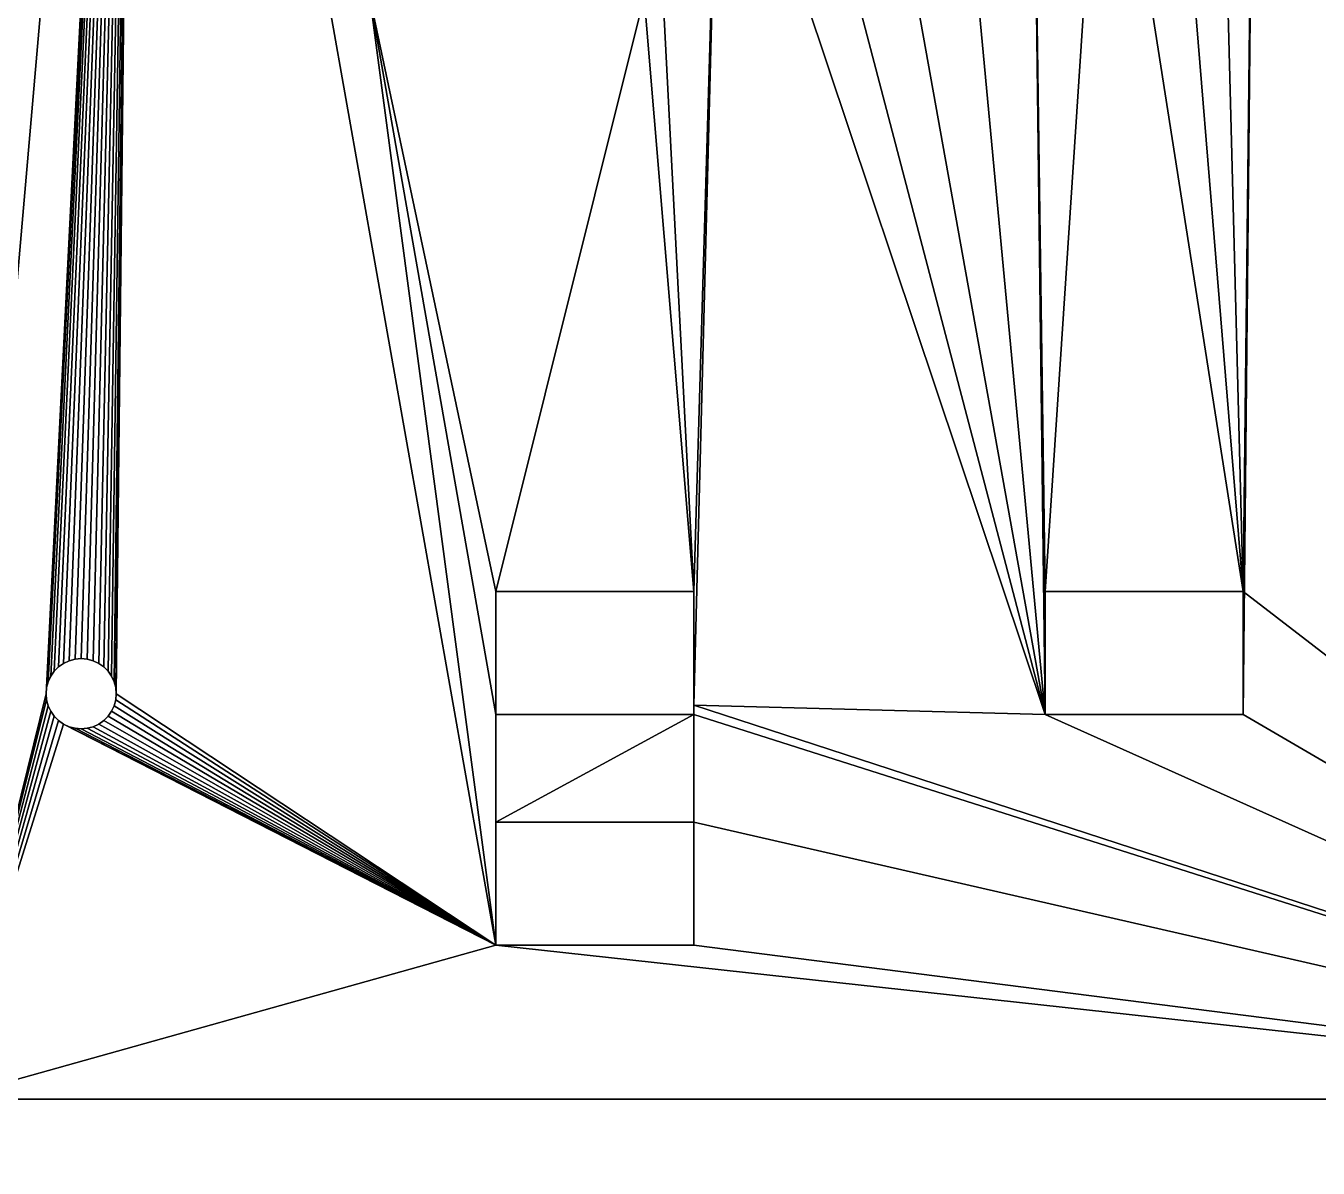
# Model space of a CAD drawing. Extents: x -74 to 237, y -40 to 259.
# Drawn here: x -40.6 to 15.6, y 63.9 to 113.5 of the extents above; entities that cross this region are included whole.
import ezdxf

# ---------------------------------------------------------------- set-up
doc = ezdxf.new("R2010")
doc.units = 0
doc.layers.get('0').update_dxf_attribs({"color": 13, "linetype": 'CONTINUOUS'})

# ---------------------------------------------------------------- blocks, each defined once
blk = doc.blocks.new('GROUP_1')
for p, q in [((53.445, 120.359, 0), (53.446, 125.7, 0)), ((53.445, 120.358, 10), (53.446, 125.699, 10)), ((53.446, 125.7, 0), (62.053, 125.7, 0)), ((53.446, 125.7, 0), (53.446, 125.699, 10)), ((53.446, 125.699, 10), (62.053, 125.699, 10)), ((62.054, 120.765, 0), (62.053, 125.7, 0)), ((62.053, 125.7, 0), (62.053, 125.699, 10)), ((62.054, 120.765, 10), (62.053, 125.699, 10)), ((77.318, 125.7, 0), (85.926, 125.7, 0)), ((77.318, 120.359, 0), (77.318, 125.7, 0)), ((77.318, 125.7, 0), (77.318, 125.699, 10)), ((77.318, 125.699, 10), (85.926, 125.699, 10)), ((77.318, 120.358, 10), (77.318, 125.699, 10)), ((85.926, 125.7, 0), (85.926, 120.359, 0)), ((85.926, 125.7, 0), (85.926, 125.699, 10)), ((85.926, 125.699, 10), (85.926, 120.358, 10)), ((34.447, 122.425, 0), (34.664, 122.577, 0)), ((34.447, 122.424, 10), (34.664, 122.576, 10)), ((34.664, 122.577, 0), (34.905, 122.689, 0)), ((34.664, 122.576, 10), (34.905, 122.689, 10)), ((34.664, 122.577, 0), (34.664, 122.576, 10)), ((34.905, 122.689, 0), (35.162, 122.758, 0)), ((34.905, 122.689, 10), (35.162, 122.757, 10)), ((34.905, 122.689, 0), (34.905, 122.689, 10)), ((35.162, 122.758, 0), (35.426, 122.781, 0)), ((35.162, 122.757, 10), (35.426, 122.781, 10)), ((35.162, 122.758, 0), (35.162, 122.757, 10)), ((35.426, 122.781, 0), (35.691, 122.758, 0)), ((35.426, 122.781, 10), (35.691, 122.757, 10)), ((35.426, 122.781, 0), (35.426, 122.781, 10)), ((35.691, 122.758, 0), (35.948, 122.689, 0)), ((35.691, 122.758, 0), (35.691, 122.757, 10)), ((35.691, 122.757, 10), (35.948, 122.689, 10)), ((35.948, 122.689, 0), (36.188, 122.577, 0)), ((35.948, 122.689, 10), (36.188, 122.576, 10)), ((35.948, 122.689, 0), (35.948, 122.689, 10)), ((36.188, 122.577, 0), (36.406, 122.425, 0)), ((36.188, 122.577, 0), (36.188, 122.576, 10)), ((36.188, 122.576, 10), (36.406, 122.424, 10)), ((33.994, 121.778, 0), (34.107, 122.019, 0)), ((33.994, 121.778, 10), (34.107, 122.019, 10)), ((34.107, 122.019, 0), (34.259, 122.237, 0)), ((34.107, 122.019, 10), (34.259, 122.236, 10)), ((34.107, 122.019, 0), (34.107, 122.019, 10)), ((34.259, 122.237, 0), (34.447, 122.425, 0)), ((34.259, 122.236, 10), (34.447, 122.424, 10)), ((34.259, 122.237, 0), (34.259, 122.236, 10)), ((34.447, 122.425, 0), (34.447, 122.424, 10)), ((36.406, 122.425, 0), (36.594, 122.237, 0)), ((36.406, 122.425, 0), (36.406, 122.424, 10)), ((36.406, 122.424, 10), (36.594, 122.236, 10)), ((36.594, 122.237, 0), (36.746, 122.019, 0)), ((36.594, 122.237, 0), (36.594, 122.236, 10)), ((36.594, 122.236, 10), (36.746, 122.019, 10)), ((36.746, 122.019, 0), (36.859, 121.778, 0)), ((36.746, 122.019, 10), (36.859, 121.778, 10)), ((36.746, 122.019, 0), (36.746, 122.019, 10)), ((33.902, 121.257, 0), (33.926, 121.522, 0)), ((33.902, 121.257, 10), (33.926, 121.521, 10)), ((33.926, 121.522, 0), (33.994, 121.778, 0)), ((33.926, 121.521, 10), (33.994, 121.778, 10)), ((33.926, 121.522, 0), (33.926, 121.521, 10)), ((33.994, 121.778, 0), (33.994, 121.778, 10)), ((36.859, 121.778, 0), (36.927, 121.522, 0)), ((36.859, 121.778, 10), (36.927, 121.521, 10)), ((36.859, 121.778, 0), (36.859, 121.778, 10)), ((36.927, 121.522, 0), (36.95, 121.257, 0)), ((36.927, 121.522, 0), (36.927, 121.521, 10)), ((36.927, 121.521, 10), (36.95, 121.257, 10)), ((33.926, 120.993, 0), (33.902, 121.257, 0)), ((33.926, 120.992, 10), (33.902, 121.257, 10)), ((33.902, 121.257, 0), (33.902, 121.257, 10)), ((33.994, 120.736, 0), (33.926, 120.993, 0)), ((33.926, 120.993, 0), (33.926, 120.992, 10)), ((33.994, 120.735, 10), (33.926, 120.992, 10)), ((36.927, 120.993, 0), (36.859, 120.736, 0)), ((36.927, 120.992, 10), (36.859, 120.735, 10)), ((36.95, 121.257, 0), (36.927, 120.993, 0)), ((36.95, 121.257, 10), (36.927, 120.992, 10)), ((36.927, 120.993, 0), (36.927, 120.992, 10)), ((36.95, 121.257, 0), (36.95, 121.257, 10)), ((62.053, 120.359, 0), (62.054, 120.765, 0)), ((62.053, 120.358, 10), (62.054, 120.765, 10)), ((62.054, 120.765, 0), (62.054, 120.765, 10)), ((34.107, 120.495, 0), (33.994, 120.736, 0)), ((33.994, 120.736, 0), (33.994, 120.735, 10)), ((34.107, 120.495, 10), (33.994, 120.735, 10)), ((34.259, 120.278, 0), (34.107, 120.495, 0)), ((34.259, 120.277, 10), (34.107, 120.495, 10)), ((34.107, 120.495, 0), (34.107, 120.495, 10)), ((34.447, 120.09, 0), (34.259, 120.278, 0)), ((34.259, 120.278, 0), (34.259, 120.277, 10)), ((34.447, 120.089, 10), (34.259, 120.277, 10)), ((36.594, 120.278, 0), (36.406, 120.09, 0)), ((36.594, 120.277, 10), (36.406, 120.089, 10)), ((36.746, 120.495, 0), (36.594, 120.278, 0)), ((36.746, 120.495, 10), (36.594, 120.277, 10)), ((36.594, 120.278, 0), (36.594, 120.277, 10)), ((36.859, 120.736, 0), (36.746, 120.495, 0)), ((36.859, 120.735, 10), (36.746, 120.495, 10)), ((36.746, 120.495, 0), (36.746, 120.495, 10)), ((36.859, 120.736, 0), (36.859, 120.735, 10)), ((62.053, 120.359, 0), (53.445, 120.359, 0)), ((53.445, 120.359, 0), (53.445, 120.358, 10)), ((62.053, 120.358, 10), (53.445, 120.358, 10)), ((62.053, 120.359, 0), (62.053, 120.358, 10)), ((85.926, 120.359, 0), (77.318, 120.359, 0)), ((77.318, 120.359, 0), (77.318, 120.358, 10)), ((85.926, 120.358, 10), (77.318, 120.358, 10)), ((85.926, 120.359, 0), (85.926, 120.358, 10)), ((34.664, 119.937, 0), (34.447, 120.09, 0)), ((34.447, 120.09, 0), (34.447, 120.089, 10)), ((34.664, 119.937, 10), (34.447, 120.089, 10)), ((34.905, 119.825, 0), (34.664, 119.937, 0)), ((34.905, 119.824, 10), (34.664, 119.937, 10)), ((34.664, 119.937, 0), (34.664, 119.937, 10)), ((35.162, 119.756, 0), (34.905, 119.825, 0)), ((34.905, 119.825, 0), (34.905, 119.824, 10)), ((35.162, 119.756, 10), (34.905, 119.824, 10)), ((35.426, 119.733, 0), (35.162, 119.756, 0)), ((35.426, 119.733, 10), (35.162, 119.756, 10)), ((35.162, 119.756, 0), (35.162, 119.756, 10)), ((35.691, 119.756, 0), (35.426, 119.733, 0)), ((35.691, 119.756, 10), (35.426, 119.733, 10)), ((35.426, 119.733, 0), (35.426, 119.733, 10)), ((35.948, 119.825, 0), (35.691, 119.756, 0)), ((35.948, 119.824, 10), (35.691, 119.756, 10)), ((35.691, 119.756, 0), (35.691, 119.756, 10)), ((36.188, 119.937, 0), (35.948, 119.825, 0)), ((36.188, 119.937, 10), (35.948, 119.824, 10)), ((35.948, 119.825, 0), (35.948, 119.824, 10)), ((36.406, 120.09, 0), (36.188, 119.937, 0)), ((36.406, 120.089, 10), (36.188, 119.937, 10)), ((36.188, 119.937, 0), (36.188, 119.937, 10)), ((36.406, 120.09, 0), (36.406, 120.089, 10)), ((53.445, 110.336, 0), (53.446, 115.677, 0)), ((53.445, 110.336, 10), (53.446, 115.677, 10)), ((53.446, 115.677, 0), (62.053, 115.677, 0)), ((53.446, 115.677, 10), (62.053, 115.677, 10)), ((53.446, 115.677, 0), (53.446, 115.677, 10)), ((62.053, 110.336, 0), (62.053, 115.677, 0)), ((62.053, 110.336, 10), (62.053, 115.677, 10)), ((62.053, 115.677, 0), (62.053, 115.677, 10)), ((62.053, 110.336, 0), (53.445, 110.336, 0)), ((62.053, 110.336, 10), (53.445, 110.336, 10)), ((53.445, 110.336, 0), (53.445, 110.336, 10)), ((62.053, 110.336, 0), (62.053, 110.336, 10)), ((29.544, 103.639, 0), (114.584, 103.639, 0)), ((29.544, 103.639, 10), (114.584, 103.639, 10))]:
    blk.add_line(p, q)
mesh = blk.add_polyface()
corners = [(140.418, 223.074, 10.013), (141.013, 240.076, 10.013), (139.498, 247.566, 10.013), (155.348, 231.79, 10.013), (144.851, 240.773, 10.013), (85.187, 244.939, 10.013), (84.206, 259.75, 10.013), (84.01, 246.277, 10.013), (89.147, 259.094, 10.013), (86.08, 243.397, 10.013), (86.656, 241.71, 10.013), (86.891, 239.943, 10.013), (86.714, 293.02, 10.013), (67.32, 289.162, 10.013), (69.291, 242.821, 10.013), (70.077, 244.421, 10.013), (71.159, 245.836, 10.013), (72.498, 247.013, 10.013), (74.04, 247.907, 10.013), (82.176, 276.792, 10.013), (75.727, 248.482, 10.013), (77.493, 248.718, 10.013), (79.272, 248.604, 10.013), (80.994, 248.145, 10.013), (82.176, 267.503, 10.013), (86.585, 276.792, 10.013), (95.046, 215.534, 10.013), (89.527, 262.138, 10.013), (94.501, 223.347, 10.013), (127.882, 244.59, 10.013), (127.894, 268.506, 10.013), (127.882, 280.436, 10.013), (135.559, 244.611, 10.013), (135.571, 268.537, 10.013), (135.571, 232.691, 10.013), (82.594, 247.36, 10.013), (84.586, 262.763, 10.013), (86.585, 267.503, 10.013), (107.536, 290.031, 10.013), (98.828, 223.594, 10.013), (99.2, 215.725, 10.013), (106.744, 262.969, 10.013), (115.318, 263.032, 10.013), (139.801, 290.068, 10.013), (117.837, 147.537, 10.013), (127.717, 213.364, 10.013), (135.636, 280.435, 10.013), (143.464, 248.39, 10.013), (155.348, 280.137, 10.013), (170.278, 223.074, 10.013)]
mesh.append_faces([[corners[k] for k in face] for face in [(1, 3, 4), (5, 6, 7), (6, 5, 8), (19, 23, 24), (8, 26, 27), (30, 32, 33), (35, 24, 23), (24, 36, 37), (36, 35, 6), (37, 27, 25), (12, 27, 38), (38, 31, 43), (43, 47, 48)]], dxfattribs={"vtx0": -1, "vtx1": -1})
mesh.append_faces([[corners[k] for k in face] for face in [(12, 13, 14), (12, 18, 19), (24, 35, 36), (25, 27, 12), (38, 27, 28), (38, 40, 41), (38, 42, 31), (31, 42, 44), (31, 45, 29), (48, 4, 3)]], dxfattribs={"vtx0": -1, "vtx1": -1, "vtx2": -1})
mesh.append_faces([[corners[k] for k in face] for face in [(0, 1, 2), (1, 0, 3), (8, 5, 9), (8, 9, 10), (8, 10, 11), (12, 14, 15), (12, 15, 16), (12, 16, 17), (12, 17, 18), (19, 18, 20), (19, 20, 21), (19, 21, 22), (19, 22, 23), (12, 19, 25), (27, 26, 28), (29, 30, 31), (30, 29, 32), (33, 32, 34), (6, 35, 7), (37, 36, 27), (38, 28, 39), (38, 39, 40), (38, 41, 42), (43, 31, 46), (43, 2, 47), (48, 47, 4), (48, 3, 49)]], dxfattribs={"vtx0": -1, "vtx2": -1})
mesh = blk.add_polyface()
corners = [(37.805, 198.628, 0.013), (1.157, 147.566, 0.013), (1.157, 198.628, 0.013), (12.103, 159.197, 0), (24.033, 159.209), (24.053, 151.532), (10.576, 259.468, 0.013), (11.119, 266.299, 0.013), (37.805, 259.468, 0.013), (11.898, 266.249, 0.013), (42.935, 267.286, 0.013), (42.326, 244.054, 0.013), (42.448, 244.634, 0.013), (42.783, 245.123, 0.013), (43.279, 245.447, 0.013), (47.979, 151.52, 0), (42.436, 243.467, 0.013), (42.761, 242.976, 0.013), (43.251, 242.647, 0.013), (43.832, 242.535, 0.013), (44.416, 242.651, 0.013), (44.913, 242.979, 0.013), (45.247, 243.465, 0.013), (45.369, 244.038, 0.013), (47.949, 159.197, 0), (53.483, 172.341, 0.009), (52.467, 175.688, 0.009), (52.124, 179.169, 0.009), (57.125, 289.877, 0.013), (43.863, 245.557, 0.013), (44.444, 245.436, 0.013), (44.934, 245.101, 0.013), (45.259, 244.611, 0.013), (52.467, 182.65, 0.009), (53.483, 185.998, 0.009), (55.131, 189.082, 0.009), (57.068, 285.201, 0.013), (67.32, 289.162, 0.013), (69.291, 242.821, 0.013), (68.832, 241.099, 0.013), (68.718, 239.32, 0.013), (57.35, 191.786, 0.009), (67.052, 284.505, 0.013), (60.054, 194.005, 0.009), (63.139, 195.654, 0.009), (66.486, 196.67, 0.009), (69.967, 197.012, 0.009), (68.954, 237.554, 0.013), (69.529, 235.867, 0.013), (70.423, 234.325, 0.013), (73.448, 196.67, 0.009), (71.6, 232.987, 0.013), (73.016, 231.904, 0.013), (74.615, 231.118, 0.013)]
mesh.append_faces([[corners[k] for k in face] for face in [(0, 1, 2)]], dxfattribs={"vtx0": -1})
mesh.append_faces([[corners[k] for k in face] for face in [(3, 0, 4), (4, 0, 5), (6, 7, 8), (8, 10, 0), (11, 10, 12), (12, 10, 13), (13, 10, 14), (15, 23, 24), (25, 24, 26), (26, 24, 27), (14, 28, 29), (29, 28, 30), (30, 28, 31), (31, 28, 32), (32, 28, 23), (27, 28, 33), (33, 28, 34), (34, 28, 35), (41, 42, 43), (43, 42, 44), (44, 42, 45), (45, 42, 46), (46, 49, 50)]], dxfattribs={"vtx0": -1, "vtx1": -1})
mesh.append_faces([[corners[k] for k in face] for face in [(0, 10, 11), (15, 0, 11), (23, 28, 24), (24, 28, 27), (46, 42, 40)]], dxfattribs={"vtx0": -1, "vtx1": -1, "vtx2": -1})
mesh.append_faces([[corners[k] for k in face] for face in [(8, 7, 9), (15, 11, 16), (15, 16, 17), (15, 17, 18), (15, 18, 19), (15, 19, 20), (15, 20, 21), (15, 21, 22), (15, 22, 23), (35, 28, 36), (37, 38, 39), (37, 39, 40), (36, 41, 35), (41, 36, 42), (46, 40, 47), (46, 47, 48), (46, 48, 49), (50, 49, 51), (50, 51, 52), (50, 52, 53)]], dxfattribs={"vtx0": -1, "vtx2": -1})
mesh = blk.add_polyface()
corners = [(115.318, 248.869, 0.013), (111.743, 141.236, 0.013), (109.101, 248.922, 0.013), (114.054, 148.707, 0.013), (117.837, 147.537, 0.013), (95.046, 215.535, 0.013), (87.81, 179.17, 0.009), (89.147, 259.094, 0.013), (114.584, 103.639, 0), (99.2, 215.726, 0.013), (106.744, 262.97, 0.013), (127.705, 201.435, 0.013), (127.717, 177.519, 0.013), (127.705, 165.589, 0.013), (135.381, 201.415, 0.013), (135.393, 177.489, 0.013), (135.393, 213.334, 0.013), (127.717, 213.365, 0.013), (127.894, 232.661, 0.013), (127.882, 244.591, 0.013), (135.571, 232.692, 0.013), (137.543, 115.982, 0.013), (135.636, 280.436, 0.013), (139.498, 247.567, 0.013), (140.836, 205.949, 0.013), (139.32, 198.459, 0.013), (140.418, 223.075, 0.013), (155.348, 214.442, 0.013), (144.673, 205.252, 0.013), (127.882, 280.437, 0.013), (139.801, 290.069, 0.013), (86.891, 239.944, 0.013), (87.467, 182.65, 0.009), (73.448, 196.67, 0.009), (74.615, 231.118, 0.013), (76.795, 195.654, 0.009), (76.338, 230.659, 0.013), (78.116, 230.546, 0.013), (79.88, 194.005, 0.009), (79.883, 230.781, 0.013), (82.584, 191.786, 0.009), (81.57, 231.356, 0.013), (83.112, 232.25, 0.013), (84.803, 189.082, 0.009), (84.45, 233.427, 0.013), (85.533, 234.843, 0.013), (86.452, 185.998, 0.009), (86.319, 236.443, 0.013), (86.777, 238.165, 0.013), (141.013, 240.076, 0.013), (155.348, 231.791, 0.013), (173.153, 115.982, 0.013), (143.286, 197.635, 0.013)]
mesh.append_faces([[corners[k] for k in face] for face in [(0, 1, 2), (1, 0, 3), (3, 0, 4), (12, 14, 15), (17, 18, 16), (18, 17, 19), (24, 27, 28), (32, 7, 6), (33, 34, 35), (35, 37, 38), (38, 39, 40), (40, 42, 43), (43, 45, 46), (46, 48, 32), (26, 49, 50)]], dxfattribs={"vtx0": -1, "vtx1": -1})
mesh.append_faces([[corners[k] for k in face] for face in [(5, 6, 7), (1, 9, 10), (21, 15, 16), (21, 16, 20), (21, 20, 22), (24, 23, 26), (0, 29, 4), (4, 29, 17), (4, 11, 13), (22, 30, 21), (21, 30, 23), (21, 23, 25), (31, 7, 32), (51, 28, 27)]], dxfattribs={"vtx0": -1, "vtx1": -1, "vtx2": -1})
mesh.append_faces([[corners[k] for k in face] for face in [(8, 5, 9), (1, 10, 2), (11, 12, 13), (12, 11, 14), (15, 14, 16), (16, 18, 20), (23, 24, 25), (24, 26, 27), (4, 17, 11), (35, 34, 36), (35, 36, 37), (38, 37, 39), (40, 39, 41), (40, 41, 42), (43, 42, 44), (43, 44, 45), (46, 45, 47), (46, 47, 48), (32, 48, 31), (51, 25, 52), (51, 52, 28)]], dxfattribs={"vtx0": -1, "vtx2": -1})
mesh = blk.add_polyface()
corners = [(140.836, 205.949, 10.013), (139.498, 247.566, 10.013), (139.32, 198.458, 10.013), (140.418, 223.074, 10.013), (155.348, 214.441, 10.013), (144.673, 205.252, 10.013), (74.615, 231.118, 10.013), (73.448, 196.669, 10.009), (76.795, 195.654, 10.009), (76.338, 230.659, 10.013), (78.116, 230.545, 10.013), (79.88, 194.005, 10.009), (79.883, 230.78, 10.013), (82.584, 191.786, 10.009), (81.57, 231.356, 10.013), (83.112, 232.25, 10.013), (84.803, 189.082, 10.009), (84.45, 233.427, 10.013), (85.533, 234.842, 10.013), (86.452, 185.997, 10.009), (86.319, 236.442, 10.013), (86.777, 238.164, 10.013), (87.467, 182.65, 10.009), (86.891, 239.943, 10.013), (89.147, 259.094, 10.013), (87.81, 179.169, 10.009), (111.743, 141.236, 10.013), (115.318, 248.869, 10.013), (109.101, 248.921, 10.013), (114.054, 148.707, 10.013), (117.837, 147.537, 10.013), (115.318, 263.032, 10.013), (95.046, 215.534, 10.013), (114.584, 103.639, 10), (99.2, 215.725, 10.013), (106.744, 262.969, 10.013), (135.393, 177.488, 10.013), (137.543, 115.982, 10.013), (135.393, 213.334, 10.013), (135.571, 232.691, 10.013), (135.571, 268.537, 10.013), (135.636, 280.435, 10.013), (127.717, 213.364, 10.013), (127.894, 232.66, 10.013), (127.882, 244.59, 10.013), (127.717, 177.519, 10.013), (127.705, 201.434, 10.013), (127.705, 165.589, 10.013), (135.381, 201.414, 10.013), (173.153, 115.982, 10.013), (143.286, 197.635, 10.013), (127.882, 280.436, 10.013), (139.801, 290.068, 10.013)]
mesh.append_faces([[corners[k] for k in face] for face in [(0, 1, 2), (3, 0, 4), (6, 8, 9), (9, 8, 10), (10, 11, 12), (12, 13, 14), (14, 13, 15), (15, 16, 17), (17, 16, 18), (18, 19, 20), (20, 19, 21), (21, 22, 23), (27, 30, 31), (32, 33, 34), (35, 26, 28), (40, 37, 41), (43, 38, 39), (45, 46, 47), (46, 45, 48), (48, 36, 38), (2, 49, 50), (50, 49, 5), (42, 30, 46)]], dxfattribs={"vtx0": -1, "vtx1": -1})
mesh.append_faces([[corners[k] for k in face] for face in [(1, 0, 3), (24, 23, 22), (25, 32, 24), (34, 26, 35), (36, 37, 38), (38, 37, 39), (39, 37, 40), (5, 49, 4), (51, 30, 42), (46, 30, 47), (52, 41, 37), (52, 37, 1), (1, 37, 2)]], dxfattribs={"vtx0": -1, "vtx1": -1, "vtx2": -1})
mesh.append_faces([[corners[k] for k in face] for face in [(4, 0, 5), (6, 7, 8), (10, 8, 11), (12, 11, 13), (15, 13, 16), (18, 16, 19), (21, 19, 22), (24, 22, 25), (26, 27, 28), (27, 26, 29), (27, 29, 30), (42, 43, 44), (43, 42, 38), (48, 45, 36)]], dxfattribs={"vtx0": -1, "vtx2": -1})
mesh = blk.add_polyface()
corners = [(53.445, 110.336, 0), (36.95, 121.257, 0), (37.805, 198.628, 0.013), (47.979, 151.52, 0), (53.445, 120.359, 0), (77.318, 120.359, 0), (62.054, 120.765, 0), (63.139, 162.685, 0.008), (66.486, 161.669, 0.008), (69.967, 161.327, 0.009), (73.448, 161.669, 0.009), (76.795, 162.685, 0.009), (77.318, 125.7, 0), (114.584, 103.639, 0), (85.926, 120.359, 0), (86.452, 172.341, 0.009), (87.467, 175.688, 0.009), (87.81, 179.17, 0.009), (95.046, 215.535, 0.013), (99.2, 215.726, 0.013), (111.743, 141.236, 0.013), (114.584, 123.087, 0), (135.381, 165.569, 0.013), (127.778, 141.712, 0.013), (127.705, 165.589, 0.013), (135.341, 141.71, 0.013), (115.513, 140.07, 0.013), (137.543, 115.982, 0.013), (127.778, 130.367, 0.013), (117.837, 147.537, 0.013), (135.341, 130.422, 0.013), (135.393, 177.489, 0.013), (47.949, 159.197, 0), (53.483, 172.341, 0.009), (59.879, 159.209, 0), (55.131, 169.256, 0.009), (57.35, 166.553, 0.008), (60.058, 164.338, 0.008), (59.899, 151.532, 0), (53.446, 115.677, 0), (62.053, 120.359, 0), (62.053, 115.677, 0), (62.053, 110.336, 0), (53.446, 125.7, 0), (62.053, 125.7, 0), (79.88, 164.334, 0.009), (85.926, 125.7, 0), (82.584, 166.553, 0.009), (84.803, 169.257, 0.009), (139.32, 198.459, 0.013), (173.153, 115.982, 0.013)]
mesh.append_faces([[corners[k] for k in face] for face in [(5, 11, 12), (13, 20, 21), (22, 23, 24), (23, 22, 25), (26, 21, 20), (21, 26, 27), (28, 24, 23), (32, 33, 34), (34, 37, 38), (39, 40, 41), (41, 6, 42), (43, 38, 44), (44, 7, 6), (45, 12, 11), (12, 45, 46), (46, 15, 14)]], dxfattribs={"vtx0": -1, "vtx1": -1})
mesh.append_faces([[corners[k] for k in face] for face in [(0, 1, 2), (0, 2, 3), (0, 3, 4), (5, 6, 7), (13, 14, 15), (13, 17, 18), (13, 19, 20), (27, 26, 28), (28, 29, 24), (27, 25, 22), (44, 38, 37)]], dxfattribs={"vtx0": -1, "vtx1": -1, "vtx2": -1})
mesh.append_faces([[corners[k] for k in face] for face in [(5, 7, 8), (5, 8, 9), (5, 9, 10), (5, 10, 11), (13, 15, 16), (13, 16, 17), (28, 26, 29), (27, 28, 30), (27, 30, 25), (27, 22, 31), (34, 33, 35), (34, 35, 36), (34, 36, 37), (4, 39, 0), (39, 4, 40), (41, 40, 6), (3, 43, 4), (43, 3, 38), (44, 37, 7), (46, 45, 47), (46, 47, 48), (46, 48, 15), (49, 50, 27)]], dxfattribs={"vtx0": -1, "vtx2": -1})
mesh = blk.add_polyface()
corners = [(47.979, 151.519, 10), (53.446, 125.699, 10), (59.899, 151.531, 10), (53.445, 120.358, 10), (53.445, 110.336, 10), (62.053, 125.699, 10), (60.058, 164.337, 10.008), (63.139, 162.684, 10.008), (62.054, 120.765, 10), (53.446, 115.677, 10), (62.053, 120.358, 10), (62.053, 115.677, 10), (53.483, 172.341, 10.009), (47.949, 159.196, 10), (59.879, 159.208, 10), (55.131, 169.256, 10.009), (57.35, 166.552, 10.008), (76.795, 162.684, 10.009), (77.318, 125.699, 10), (79.88, 164.333, 10.009), (77.318, 120.358, 10), (85.926, 125.699, 10), (82.584, 166.552, 10.009), (84.803, 169.256, 10.009), (86.452, 172.341, 10.009), (36.95, 121.257, 10), (37.805, 198.628, 10.013), (114.584, 103.639, 10), (66.486, 161.669, 10.008), (69.967, 161.326, 10.009), (73.448, 161.669, 10.009), (85.926, 120.358, 10), (87.467, 175.688, 10.009), (87.81, 179.169, 10.009), (95.046, 215.534, 10.013), (99.2, 215.725, 10.013), (111.743, 141.236, 10.013), (114.584, 123.086, 10), (115.513, 140.07, 10.013), (137.543, 115.982, 10.013), (127.778, 130.367, 10.013), (117.837, 147.537, 10.013), (127.705, 165.589, 10.013), (127.778, 141.712, 10.013), (135.341, 130.421, 10.013), (135.341, 141.709, 10.013), (135.381, 165.568, 10.013), (135.393, 177.488, 10.013), (173.153, 115.982, 10.013), (139.32, 198.458, 10.013)]
mesh.append_faces([[corners[k] for k in face] for face in [(0, 1, 2), (1, 0, 3), (6, 5, 7), (9, 3, 4), (3, 9, 10), (12, 14, 15), (15, 14, 16), (16, 14, 6), (17, 18, 19), (18, 17, 20), (19, 21, 22), (22, 21, 23), (23, 21, 24), (10, 27, 8), (7, 20, 28), (28, 20, 29), (29, 20, 30), (30, 20, 17), (31, 27, 21), (24, 27, 32), (32, 27, 33), (36, 37, 38), (38, 40, 41), (40, 39, 44), (44, 39, 45), (46, 39, 47), (48, 49, 39)]], dxfattribs={"vtx0": -1, "vtx1": -1})
mesh.append_faces([[corners[k] for k in face] for face in [(3, 0, 4), (2, 5, 6), (25, 4, 26), (26, 4, 0), (8, 27, 20), (8, 20, 7), (21, 27, 24), (33, 27, 34), (35, 27, 36), (38, 39, 40), (41, 40, 42), (45, 39, 46)]], dxfattribs={"vtx0": -1, "vtx1": -1, "vtx2": -1})
mesh.append_faces([[corners[k] for k in face] for face in [(2, 1, 5), (7, 5, 8), (10, 9, 11), (12, 13, 14), (6, 14, 2), (19, 18, 21), (36, 27, 37), (38, 37, 39), (42, 40, 43), (43, 46, 42), (46, 43, 45)]], dxfattribs={"vtx0": -1, "vtx2": -1})
mesh = blk.add_polyface()
corners = [(1.157, 147.566, 0.013), (37.805, 198.628, 0.013), (12.103, 159.197, 0), (7.638, 131.487, 0.013), (7.743, 131.487, 0), (24.053, 151.532), (27.009, 147.593), (27.833, 143.627), (29.544, 103.639, 0), (33.902, 121.257, 0), (33.926, 121.522, 0), (33.994, 121.778, 0), (34.107, 122.019, 0), (34.259, 122.237, 0), (34.447, 122.425, 0), (34.664, 122.577, 0), (34.905, 122.689, 0), (35.162, 122.758, 0), (35.426, 122.781, 0), (35.691, 122.758, 0), (35.948, 122.689, 0), (36.188, 122.577, 0), (36.406, 122.425, 0), (36.594, 122.237, 0), (36.746, 122.019, 0), (36.859, 121.778, 0), (36.927, 121.522, 0), (36.95, 121.257, 0), (34.107, 120.495, 0), (33.994, 120.736, 0), (33.926, 120.993, 0), (53.445, 110.336, 0), (34.664, 119.937, 0), (34.905, 119.825, 0), (35.162, 119.756, 0), (35.426, 119.733, 0), (35.691, 119.756, 0), (35.948, 119.825, 0), (36.188, 119.937, 0), (36.406, 120.09, 0), (36.594, 120.278, 0), (36.746, 120.495, 0), (36.859, 120.736, 0), (36.927, 120.993, 0), (15.711, 126.144, 0), (20.216, 142.24, 0), (24.22, 126.144, 0), (19.519, 146.077), (24.22, 121.172, 0), (12.134, 151.52), (14.919, 87.125, 0)]
mesh.append_faces([[corners[k] for k in face] for face in [(0, 2, 3), (3, 2, 4), (6, 1, 7), (9, 1, 10), (10, 1, 11), (11, 1, 12), (12, 1, 13), (13, 1, 14), (14, 1, 15), (15, 1, 16), (16, 1, 17), (17, 1, 18), (18, 1, 19), (19, 1, 20), (20, 1, 21), (21, 1, 22), (22, 1, 23), (23, 1, 24), (24, 1, 25), (25, 1, 26), (26, 1, 27), (28, 8, 29), (29, 8, 30), (30, 8, 9), (44, 45, 46), (45, 44, 47), (46, 7, 48), (4, 49, 50), (49, 4, 2), (47, 5, 6)]], dxfattribs={"vtx0": -1, "vtx1": -1})
mesh.append_faces([[corners[k] for k in face] for face in [(0, 1, 2), (5, 1, 6), (7, 1, 8), (8, 1, 9), (50, 49, 44), (44, 49, 47)]], dxfattribs={"vtx0": -1, "vtx1": -1, "vtx2": -1})
mesh.append_faces([[corners[k] for k in face] for face in [(31, 32, 33), (31, 33, 34), (31, 34, 35), (31, 35, 36), (31, 36, 37), (31, 37, 38), (31, 38, 39), (31, 39, 40), (31, 40, 41), (31, 41, 42), (31, 42, 43), (31, 43, 27), (46, 45, 7), (47, 49, 5)]], dxfattribs={"vtx0": -1, "vtx2": -1})
mesh = blk.add_polyface()
corners = [(7.743, 131.486, 10), (12.134, 151.519, 10), (12.103, 159.196, 10), (14.919, 87.125, 10), (15.711, 126.144, 10), (19.519, 146.077, 10), (24.053, 151.531, 10), (27.009, 147.593, 10), (29.544, 103.639, 10), (33.926, 120.992, 10), (33.902, 121.257, 10), (33.994, 120.735, 10), (34.107, 120.495, 10), (34.259, 120.277, 10), (34.664, 119.937, 10), (53.445, 110.336, 10), (34.905, 119.824, 10), (35.162, 119.756, 10), (35.426, 119.733, 10), (35.691, 119.756, 10), (35.948, 119.824, 10), (36.188, 119.937, 10), (36.406, 120.089, 10), (36.594, 120.277, 10), (36.746, 120.495, 10), (36.859, 120.735, 10), (36.927, 120.992, 10), (36.95, 121.257, 10), (20.216, 142.24, 10), (24.22, 126.144, 10), (27.833, 143.627, 10), (7.638, 131.486, 10.013), (1.157, 198.628, 10.013), (1.157, 147.565, 10.013), (37.805, 198.628, 10.013), (33.926, 121.521, 10), (33.994, 121.778, 10), (34.107, 122.019, 10), (34.259, 122.236, 10), (34.447, 122.424, 10), (34.664, 122.576, 10), (34.905, 122.689, 10), (35.162, 122.757, 10), (35.426, 122.781, 10), (35.691, 122.757, 10), (35.948, 122.689, 10), (36.188, 122.576, 10), (36.406, 122.424, 10), (36.594, 122.236, 10), (36.746, 122.019, 10), (36.859, 121.778, 10), (36.927, 121.521, 10)]
mesh.append_faces([[corners[k] for k in face] for face in [(31, 32, 33)]], dxfattribs={"vtx0": -1})
mesh.append_faces([[corners[k] for k in face] for face in [(1, 5, 6), (9, 8, 11), (11, 8, 12), (12, 8, 13), (14, 15, 16), (16, 15, 17), (17, 15, 18), (18, 15, 19), (19, 15, 20), (20, 15, 21), (21, 15, 22), (22, 15, 23), (23, 15, 24), (24, 15, 25), (25, 15, 26), (26, 15, 27), (28, 29, 30)]], dxfattribs={"vtx0": -1, "vtx1": -1})
mesh.append_faces([[corners[k] for k in face] for face in [(1, 3, 4), (1, 4, 5), (32, 31, 2), (34, 6, 7), (34, 30, 8), (34, 8, 10)]], dxfattribs={"vtx0": -1, "vtx1": -1, "vtx2": -1})
mesh.append_faces([[corners[k] for k in face] for face in [(0, 1, 2), (1, 0, 3), (6, 5, 7), (8, 9, 10), (4, 28, 5), (28, 4, 29), (2, 31, 0), (34, 7, 30), (34, 10, 35), (34, 35, 36), (34, 36, 37), (34, 37, 38), (34, 38, 39), (34, 39, 40), (34, 40, 41), (34, 41, 42), (34, 42, 43), (34, 43, 44), (34, 44, 45), (34, 45, 46), (34, 46, 47), (34, 47, 48), (34, 48, 49), (34, 49, 50), (34, 50, 51), (34, 51, 27)]], dxfattribs={"vtx0": -1, "vtx2": -1})
mesh = blk.add_polyface()
corners = [(29.544, 103.639, 0), (53.445, 110.336, 0), (114.584, 103.639, 0), (34.664, 119.937, 0), (34.447, 120.09, 0), (34.259, 120.278, 0), (34.107, 120.495, 0), (62.053, 110.336, 0), (62.054, 120.765, 0), (77.318, 120.359, 0), (85.926, 120.359, 0), (88.269, 36.96, 0), (106.48, 32.462, 0), (88.158, 32.463, 0), (90.145, 39.485, 0), (98.654, 38.949, 0), (98.654, 45.949, 0), (127.995, 25.795, 0), (106.48, 7.449, 0), (98.957, 60.282, 0), (30.746, 50.864, 0), (29.544, 60.282, 0), (39.255, 50.864, 0), (53.447, 52.625, 0), (39.255, 45.891, 0), (51.303, 39.485, 0), (62.054, 52.625, 0), (62.056, 47.283, 0), (64.754, 39.485, 0), (76.694, 39.485, 0), (98.957, 58.341, 0), (130.021, 53.059, 0), (130.021, 58.341, 0), (62.878, 36.96, 0), (78.191, 32.463, 0), (62.767, 32.463, 0), (78.312, 37.022, 0), (24.22, 121.172, 0), (27.833, 143.627), (24.494, 42.269, 0), (27.106, 32.436, 0), (30.746, 45.891, 0), (52.8, 32.463, 0), (52.921, 37.022, 0), (53.447, 47.283, 0), (14.919, 87.125, 0), (15.711, 121.172, 0), (20.742, 58.916, 0), (15.711, 126.144, 0)]
mesh.append_faces([[corners[k] for k in face] for face in [(11, 12, 13), (31, 30, 32), (33, 34, 35), (34, 29, 36), (42, 25, 43)]], dxfattribs={"vtx0": -1})
mesh.append_faces([[corners[k] for k in face] for face in [(0, 1, 2), (3, 0, 4), (4, 0, 5), (5, 0, 6), (15, 14, 16), (12, 17, 18), (19, 20, 21), (20, 19, 22), (22, 23, 24), (23, 19, 26), (26, 19, 27), (29, 19, 14), (39, 38, 40), (40, 41, 42), (21, 38, 0), (41, 21, 20), (25, 44, 28), (44, 25, 23), (45, 46, 47), (46, 45, 48), (47, 37, 39)]], dxfattribs={"vtx0": -1, "vtx1": -1})
mesh.append_faces([[corners[k] for k in face] for face in [(1, 0, 3), (2, 7, 8), (2, 8, 9), (12, 14, 15), (22, 19, 23), (24, 23, 25), (27, 19, 28), (28, 19, 29), (14, 19, 16), (16, 30, 31), (34, 28, 29), (37, 38, 39), (40, 38, 21), (40, 21, 41), (42, 24, 25)]], dxfattribs={"vtx0": -1, "vtx1": -1, "vtx2": -1})
mesh.append_faces([[corners[k] for k in face] for face in [(2, 1, 7), (2, 9, 10), (12, 11, 14), (16, 19, 30), (34, 33, 28), (42, 41, 24), (28, 44, 27), (47, 46, 37)]], dxfattribs={"vtx0": -1, "vtx2": -1})
mesh = blk.add_polyface()
corners = [(64.754, 39.485, 10), (53.447, 47.283, 10), (51.303, 39.485, 10), (62.056, 47.283, 10), (78.191, 32.462, 10), (62.878, 36.959, 10), (62.767, 32.462, 10), (76.694, 39.485, 10), (78.312, 37.021, 10), (126.997, 7.449, 10), (106.48, 32.462, 10), (106.48, 7.449, 10), (29.544, 60.282, 10), (30.746, 50.864, 10), (98.957, 60.282, 10), (30.746, 45.891, 10), (39.255, 50.864, 10), (53.447, 52.624, 10), (62.054, 52.624, 10), (90.145, 39.485, 10), (98.654, 45.949, 10), (98.654, 38.949, 10), (98.957, 58.341, 10), (130.021, 53.059, 10), (15.711, 126.144, 10), (14.919, 87.125, 10), (15.711, 121.171, 10), (20.742, 58.916, 10), (24.22, 121.171, 10), (24.494, 42.268, 10), (24.22, 126.144, 10), (34.259, 120.277, 10), (29.544, 103.639, 10), (34.447, 120.089, 10), (34.664, 119.937, 10), (53.445, 110.336, 10), (114.584, 103.639, 10), (62.053, 110.336, 10), (62.053, 115.677, 10), (62.053, 120.358, 10), (77.318, 120.358, 10), (85.926, 120.358, 10), (130.021, 58.341, 10), (27.833, 143.627, 10), (27.106, 32.436, 10), (52.8, 32.462, 10), (39.255, 45.891, 10), (52.921, 37.021, 10), (88.269, 36.959, 10), (88.158, 32.462, 10)]
mesh.append_faces([[corners[k] for k in face] for face in [(4, 5, 6), (7, 4, 8), (9, 10, 11), (2, 45, 47), (10, 48, 49)]], dxfattribs={"vtx0": -1})
mesh.append_faces([[corners[k] for k in face] for face in [(0, 1, 2), (1, 0, 3), (5, 4, 0), (12, 13, 14), (13, 12, 15), (17, 2, 1), (20, 19, 21), (14, 20, 22), (24, 25, 26), (27, 26, 25), (26, 27, 28), (28, 29, 30), (31, 32, 33), (33, 32, 34), (35, 36, 37), (37, 36, 38), (40, 36, 41), (15, 45, 46), (46, 45, 16), (32, 43, 12), (48, 10, 19)]], dxfattribs={"vtx0": -1, "vtx1": -1})
mesh.append_faces([[corners[k] for k in face] for face in [(0, 4, 7), (14, 16, 17), (17, 16, 2), (14, 3, 0), (14, 0, 7), (14, 19, 20), (20, 23, 22), (34, 32, 35), (38, 36, 39), (43, 30, 29), (43, 44, 12), (12, 44, 15), (16, 45, 2), (19, 10, 21)]], dxfattribs={"vtx0": -1, "vtx1": -1, "vtx2": -1})
mesh.append_faces([[corners[k] for k in face] for face in [(14, 13, 16), (14, 17, 18), (14, 18, 3), (14, 7, 19), (28, 27, 29), (35, 32, 36), (43, 29, 44), (15, 44, 45)]], dxfattribs={"vtx0": -1, "vtx2": -1})
mesh.append_faces([[corners[k] for k in face] for face in [(42, 22, 23)]], dxfattribs={"vtx1": -1})
mesh = blk.add_polyface()
corners = [(53.445, 120.359, 0), (53.446, 125.699, 10), (53.445, 120.358, 10), (53.446, 125.7, 0)]
mesh.append_faces([[corners[k] for k in face] for face in [(0, 1, 2), (1, 0, 3)]], dxfattribs={"vtx0": -1})
mesh = blk.add_polyface()
corners = [(62.053, 125.699, 10), (53.446, 125.7, 0), (62.053, 125.7, 0), (53.446, 125.699, 10)]
mesh.append_faces([[corners[k] for k in face] for face in [(0, 1, 2), (1, 0, 3)]], dxfattribs={"vtx0": -1})
mesh = blk.add_polyface()
corners = [(62.053, 125.699, 10), (62.054, 120.765, 0), (62.054, 120.765, 10), (62.053, 125.7, 0)]
mesh.append_faces([[corners[k] for k in face] for face in [(0, 1, 2), (1, 0, 3)]], dxfattribs={"vtx0": -1})
mesh = blk.add_polyface()
corners = [(85.926, 125.699, 10), (77.318, 125.7, 0), (85.926, 125.7, 0), (77.318, 125.699, 10)]
mesh.append_faces([[corners[k] for k in face] for face in [(0, 1, 2), (1, 0, 3)]], dxfattribs={"vtx0": -1})
mesh = blk.add_polyface()
corners = [(77.318, 120.359, 0), (77.318, 125.699, 10), (77.318, 120.358, 10), (77.318, 125.7, 0)]
mesh.append_faces([[corners[k] for k in face] for face in [(0, 1, 2), (1, 0, 3)]], dxfattribs={"vtx0": -1})
mesh = blk.add_polyface()
corners = [(85.926, 125.699, 10), (85.926, 120.359, 0), (85.926, 120.358, 10), (85.926, 125.7, 0)]
mesh.append_faces([[corners[k] for k in face] for face in [(0, 1, 2), (1, 0, 3)]], dxfattribs={"vtx0": -1})
mesh = blk.add_polyface()
corners = [(34.664, 122.576, 10), (34.447, 122.425, 0), (34.664, 122.577, 0), (34.447, 122.424, 10)]
mesh.append_faces([[corners[k] for k in face] for face in [(0, 1, 2), (1, 0, 3)]], dxfattribs={"vtx0": -1})
mesh = blk.add_polyface()
corners = [(34.905, 122.689, 10), (34.664, 122.577, 0), (34.905, 122.689, 0), (34.664, 122.576, 10)]
mesh.append_faces([[corners[k] for k in face] for face in [(0, 1, 2), (1, 0, 3)]], dxfattribs={"vtx0": -1})
mesh = blk.add_polyface()
corners = [(35.162, 122.757, 10), (34.905, 122.689, 0), (35.162, 122.758, 0), (34.905, 122.689, 10)]
mesh.append_faces([[corners[k] for k in face] for face in [(0, 1, 2), (1, 0, 3)]], dxfattribs={"vtx0": -1})
mesh = blk.add_polyface()
corners = [(35.426, 122.781, 10), (35.162, 122.758, 0), (35.426, 122.781, 0), (35.162, 122.757, 10)]
mesh.append_faces([[corners[k] for k in face] for face in [(0, 1, 2), (1, 0, 3)]], dxfattribs={"vtx0": -1})
mesh = blk.add_polyface()
corners = [(35.691, 122.757, 10), (35.426, 122.781, 0), (35.691, 122.758, 0), (35.426, 122.781, 10)]
mesh.append_faces([[corners[k] for k in face] for face in [(0, 1, 2), (1, 0, 3)]], dxfattribs={"vtx0": -1})
mesh = blk.add_polyface()
corners = [(35.948, 122.689, 10), (35.691, 122.758, 0), (35.948, 122.689, 0), (35.691, 122.757, 10)]
mesh.append_faces([[corners[k] for k in face] for face in [(0, 1, 2), (1, 0, 3)]], dxfattribs={"vtx0": -1})
mesh = blk.add_polyface()
corners = [(36.188, 122.576, 10), (35.948, 122.689, 0), (36.188, 122.577, 0), (35.948, 122.689, 10)]
mesh.append_faces([[corners[k] for k in face] for face in [(0, 1, 2), (1, 0, 3)]], dxfattribs={"vtx0": -1})
mesh = blk.add_polyface()
corners = [(36.406, 122.424, 10), (36.188, 122.577, 0), (36.406, 122.425, 0), (36.188, 122.576, 10)]
mesh.append_faces([[corners[k] for k in face] for face in [(0, 1, 2), (1, 0, 3)]], dxfattribs={"vtx0": -1})
mesh = blk.add_polyface()
corners = [(33.994, 121.778, 0), (34.107, 122.019, 10), (33.994, 121.778, 10), (34.107, 122.019, 0)]
mesh.append_faces([[corners[k] for k in face] for face in [(0, 1, 2), (1, 0, 3)]], dxfattribs={"vtx0": -1})
mesh = blk.add_polyface()
corners = [(34.107, 122.019, 0), (34.259, 122.236, 10), (34.107, 122.019, 10), (34.259, 122.237, 0)]
mesh.append_faces([[corners[k] for k in face] for face in [(0, 1, 2), (1, 0, 3)]], dxfattribs={"vtx0": -1})
mesh = blk.add_polyface()
corners = [(34.447, 122.424, 10), (34.259, 122.237, 0), (34.447, 122.425, 0), (34.259, 122.236, 10)]
mesh.append_faces([[corners[k] for k in face] for face in [(0, 1, 2), (1, 0, 3)]], dxfattribs={"vtx0": -1})
mesh = blk.add_polyface()
corners = [(36.594, 122.236, 10), (36.406, 122.425, 0), (36.594, 122.237, 0), (36.406, 122.424, 10)]
mesh.append_faces([[corners[k] for k in face] for face in [(0, 1, 2), (1, 0, 3)]], dxfattribs={"vtx0": -1})
mesh = blk.add_polyface()
corners = [(36.594, 122.236, 10), (36.746, 122.019, 0), (36.746, 122.019, 10), (36.594, 122.237, 0)]
mesh.append_faces([[corners[k] for k in face] for face in [(0, 1, 2), (1, 0, 3)]], dxfattribs={"vtx0": -1})
mesh = blk.add_polyface()
corners = [(36.746, 122.019, 10), (36.859, 121.778, 0), (36.859, 121.778, 10), (36.746, 122.019, 0)]
mesh.append_faces([[corners[k] for k in face] for face in [(0, 1, 2), (1, 0, 3)]], dxfattribs={"vtx0": -1})
mesh = blk.add_polyface()
corners = [(33.902, 121.257, 0), (33.926, 121.521, 10), (33.902, 121.257, 10), (33.926, 121.522, 0)]
mesh.append_faces([[corners[k] for k in face] for face in [(0, 1, 2), (1, 0, 3)]], dxfattribs={"vtx0": -1})
mesh = blk.add_polyface()
corners = [(33.926, 121.522, 0), (33.994, 121.778, 10), (33.926, 121.521, 10), (33.994, 121.778, 0)]
mesh.append_faces([[corners[k] for k in face] for face in [(0, 1, 2), (1, 0, 3)]], dxfattribs={"vtx0": -1})
mesh = blk.add_polyface()
corners = [(36.859, 121.778, 10), (36.927, 121.522, 0), (36.927, 121.521, 10), (36.859, 121.778, 0)]
mesh.append_faces([[corners[k] for k in face] for face in [(0, 1, 2), (1, 0, 3)]], dxfattribs={"vtx0": -1})
mesh = blk.add_polyface()
corners = [(36.927, 121.521, 10), (36.95, 121.257, 0), (36.95, 121.257, 10), (36.927, 121.522, 0)]
mesh.append_faces([[corners[k] for k in face] for face in [(0, 1, 2), (1, 0, 3)]], dxfattribs={"vtx0": -1})
mesh = blk.add_polyface()
corners = [(33.926, 120.993, 0), (33.902, 121.257, 10), (33.926, 120.992, 10), (33.902, 121.257, 0)]
mesh.append_faces([[corners[k] for k in face] for face in [(0, 1, 2), (1, 0, 3)]], dxfattribs={"vtx0": -1})
mesh = blk.add_polyface()
corners = [(33.994, 120.736, 0), (33.926, 120.992, 10), (33.994, 120.735, 10), (33.926, 120.993, 0)]
mesh.append_faces([[corners[k] for k in face] for face in [(0, 1, 2), (1, 0, 3)]], dxfattribs={"vtx0": -1})
mesh = blk.add_polyface()
corners = [(36.927, 120.992, 10), (36.859, 120.736, 0), (36.859, 120.735, 10), (36.927, 120.993, 0)]
mesh.append_faces([[corners[k] for k in face] for face in [(0, 1, 2), (1, 0, 3)]], dxfattribs={"vtx0": -1})
mesh = blk.add_polyface()
corners = [(36.95, 121.257, 10), (36.927, 120.993, 0), (36.927, 120.992, 10), (36.95, 121.257, 0)]
mesh.append_faces([[corners[k] for k in face] for face in [(0, 1, 2), (1, 0, 3)]], dxfattribs={"vtx0": -1})
mesh = blk.add_polyface()
corners = [(62.054, 120.765, 10), (62.053, 120.359, 0), (62.053, 120.358, 10), (62.054, 120.765, 0)]
mesh.append_faces([[corners[k] for k in face] for face in [(0, 1, 2), (1, 0, 3)]], dxfattribs={"vtx0": -1})
mesh = blk.add_polyface()
corners = [(34.107, 120.495, 0), (33.994, 120.735, 10), (34.107, 120.495, 10), (33.994, 120.736, 0)]
mesh.append_faces([[corners[k] for k in face] for face in [(0, 1, 2), (1, 0, 3)]], dxfattribs={"vtx0": -1})
mesh = blk.add_polyface()
corners = [(34.259, 120.278, 0), (34.107, 120.495, 10), (34.259, 120.277, 10), (34.107, 120.495, 0)]
mesh.append_faces([[corners[k] for k in face] for face in [(0, 1, 2), (1, 0, 3)]], dxfattribs={"vtx0": -1})
mesh = blk.add_polyface()
corners = [(34.259, 120.277, 10), (34.447, 120.09, 0), (34.259, 120.278, 0), (34.447, 120.089, 10)]
mesh.append_faces([[corners[k] for k in face] for face in [(0, 1, 2), (1, 0, 3)]], dxfattribs={"vtx0": -1})
mesh = blk.add_polyface()
corners = [(36.406, 120.089, 10), (36.594, 120.278, 0), (36.406, 120.09, 0), (36.594, 120.277, 10)]
mesh.append_faces([[corners[k] for k in face] for face in [(0, 1, 2), (1, 0, 3)]], dxfattribs={"vtx0": -1})
mesh = blk.add_polyface()
corners = [(36.746, 120.495, 10), (36.594, 120.278, 0), (36.594, 120.277, 10), (36.746, 120.495, 0)]
mesh.append_faces([[corners[k] for k in face] for face in [(0, 1, 2), (1, 0, 3)]], dxfattribs={"vtx0": -1})
mesh = blk.add_polyface()
corners = [(36.859, 120.735, 10), (36.746, 120.495, 0), (36.746, 120.495, 10), (36.859, 120.736, 0)]
mesh.append_faces([[corners[k] for k in face] for face in [(0, 1, 2), (1, 0, 3)]], dxfattribs={"vtx0": -1})
mesh = blk.add_polyface()
corners = [(53.445, 120.358, 10), (62.053, 120.359, 0), (53.445, 120.359, 0), (62.053, 120.358, 10)]
mesh.append_faces([[corners[k] for k in face] for face in [(0, 1, 2), (1, 0, 3)]], dxfattribs={"vtx0": -1})
mesh = blk.add_polyface()
corners = [(77.318, 120.358, 10), (85.926, 120.359, 0), (77.318, 120.359, 0), (85.926, 120.358, 10)]
mesh.append_faces([[corners[k] for k in face] for face in [(0, 1, 2), (1, 0, 3)]], dxfattribs={"vtx0": -1})
mesh = blk.add_polyface()
corners = [(34.447, 120.089, 10), (34.664, 119.937, 0), (34.447, 120.09, 0), (34.664, 119.937, 10)]
mesh.append_faces([[corners[k] for k in face] for face in [(0, 1, 2), (1, 0, 3)]], dxfattribs={"vtx0": -1})
mesh = blk.add_polyface()
corners = [(34.664, 119.937, 10), (34.905, 119.825, 0), (34.664, 119.937, 0), (34.905, 119.824, 10)]
mesh.append_faces([[corners[k] for k in face] for face in [(0, 1, 2), (1, 0, 3)]], dxfattribs={"vtx0": -1})
mesh = blk.add_polyface()
corners = [(34.905, 119.824, 10), (35.162, 119.756, 0), (34.905, 119.825, 0), (35.162, 119.756, 10)]
mesh.append_faces([[corners[k] for k in face] for face in [(0, 1, 2), (1, 0, 3)]], dxfattribs={"vtx0": -1})
mesh = blk.add_polyface()
corners = [(35.162, 119.756, 10), (35.426, 119.733, 0), (35.162, 119.756, 0), (35.426, 119.733, 10)]
mesh.append_faces([[corners[k] for k in face] for face in [(0, 1, 2), (1, 0, 3)]], dxfattribs={"vtx0": -1})
mesh = blk.add_polyface()
corners = [(35.426, 119.733, 10), (35.691, 119.756, 0), (35.426, 119.733, 0), (35.691, 119.756, 10)]
mesh.append_faces([[corners[k] for k in face] for face in [(0, 1, 2), (1, 0, 3)]], dxfattribs={"vtx0": -1})
mesh = blk.add_polyface()
corners = [(35.691, 119.756, 10), (35.948, 119.825, 0), (35.691, 119.756, 0), (35.948, 119.824, 10)]
mesh.append_faces([[corners[k] for k in face] for face in [(0, 1, 2), (1, 0, 3)]], dxfattribs={"vtx0": -1})
mesh = blk.add_polyface()
corners = [(35.948, 119.824, 10), (36.188, 119.937, 0), (35.948, 119.825, 0), (36.188, 119.937, 10)]
mesh.append_faces([[corners[k] for k in face] for face in [(0, 1, 2), (1, 0, 3)]], dxfattribs={"vtx0": -1})
mesh = blk.add_polyface()
corners = [(36.188, 119.937, 10), (36.406, 120.09, 0), (36.188, 119.937, 0), (36.406, 120.089, 10)]
mesh.append_faces([[corners[k] for k in face] for face in [(0, 1, 2), (1, 0, 3)]], dxfattribs={"vtx0": -1})
mesh = blk.add_polyface()
corners = [(53.445, 110.336, 0), (53.446, 115.677, 10), (53.445, 110.336, 10), (53.446, 115.677, 0)]
mesh.append_faces([[corners[k] for k in face] for face in [(0, 1, 2), (1, 0, 3)]], dxfattribs={"vtx0": -1})
mesh = blk.add_polyface()
corners = [(62.053, 115.677, 10), (53.446, 115.677, 0), (62.053, 115.677, 0), (53.446, 115.677, 10)]
mesh.append_faces([[corners[k] for k in face] for face in [(0, 1, 2), (1, 0, 3)]], dxfattribs={"vtx0": -1})
mesh = blk.add_polyface()
corners = [(62.053, 115.677, 10), (62.053, 110.336, 0), (62.053, 110.336, 10), (62.053, 115.677, 0)]
mesh.append_faces([[corners[k] for k in face] for face in [(0, 1, 2), (1, 0, 3)]], dxfattribs={"vtx0": -1})
mesh = blk.add_polyface()
corners = [(53.445, 110.336, 10), (62.053, 110.336, 0), (53.445, 110.336, 0), (62.053, 110.336, 10)]
mesh.append_faces([[corners[k] for k in face] for face in [(0, 1, 2), (1, 0, 3)]], dxfattribs={"vtx0": -1})
mesh = blk.add_polyface()
corners = [(114.584, 103.639, 10), (29.544, 103.639, 0), (114.584, 103.639, 0), (29.544, 103.639, 10)]
mesh.append_faces([[corners[k] for k in face] for face in [(0, 1, 2), (1, 0, 3)]], dxfattribs={"vtx0": -1})

msp = doc.modelspace()

# ---------------------------------------------------------------- block references
msp.add_blockref('GROUP_1', (-73.589, -36.768))

doc.saveas('drawing.dxf')
